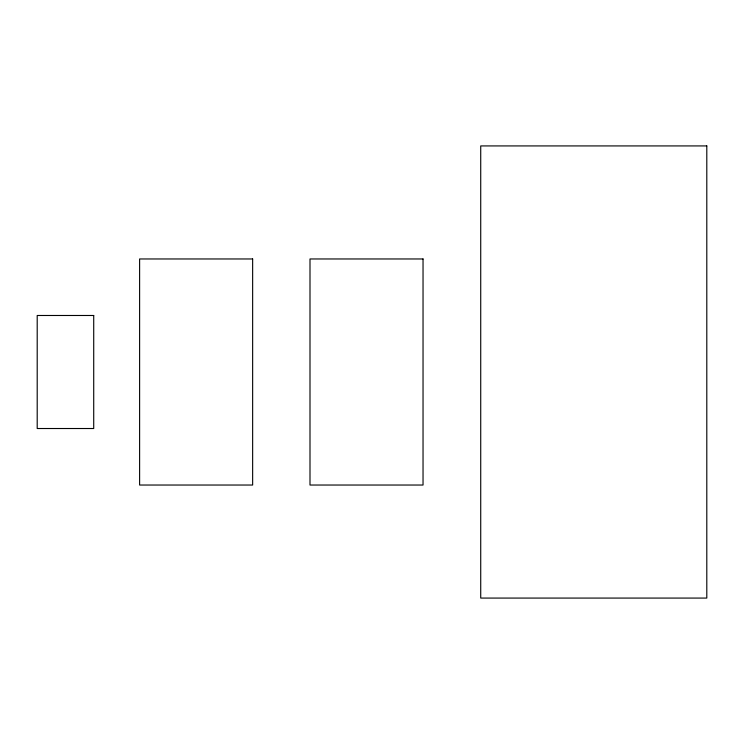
<?xml version="1.0" encoding="UTF-8"?>
<svg xmlns="http://www.w3.org/2000/svg" width="744" height="744" viewBox="0 0 744 744"><rect width="100%" height="100%" fill="white"/><g stroke="black" fill="none" stroke-linecap="round" stroke-linejoin="round"><path stroke-width="1.12" d="M706.8 145.926L480.726 145.926L480.726 598.074L706.8 598.074L706.8 145.926M252.644 258.968L139.612 258.968L139.612 485.032L252.644 485.032L252.644 258.968M423.038 258.968L309.997 258.968L309.997 485.032L423.038 485.032L423.038 258.968M93.716 315.484L37.2 315.484L37.2 428.516L93.716 428.516L93.716 315.484"/></g></svg>
